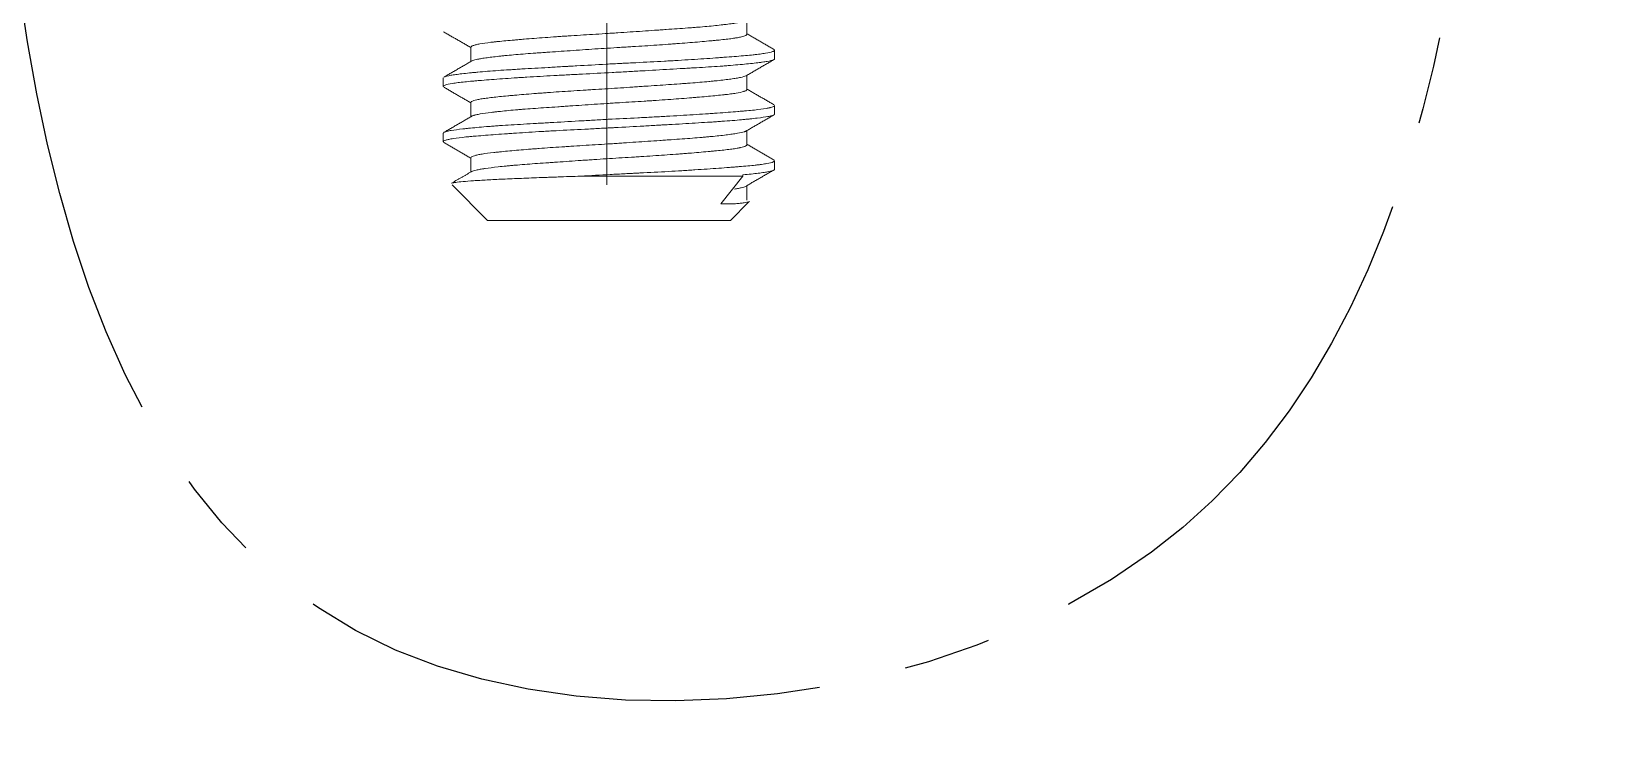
# Model space of a CAD drawing. Extents: x 8168 to 8762, y -18192 to -17772.
# Drawn here: x 8529.07 to 8557.53, y -18136.73 to -18123.82 of the extents above; entities that cross this region are included whole.
import ezdxf

# ---------------------------------------------------------------- set-up
doc = ezdxf.new("R2010")
doc.units = 0
doc.header["$MEASUREMENT"] = 0
for name, pattern in [('CENTER', [47.5, 22, -8.5, 8.5, -8.5]), ('CENTER2', [28.575, 19.05, -3.175, 3.175, -3.175]), ('HIDDEN2', [4.7625, 3.175, -1.5875])]:
    doc.linetypes.add(name, pattern=pattern)
doc.layers.add('1', color=4, linetype='HIDDEN2')
doc.layers.add('CENTER', color=1, linetype='CENTER2')

msp = doc.modelspace()

# ---------------------------------------------------------------- linework, layer by layer
at = {"layer": '1', "color": 1, "linetype": 'CENTER', "lineweight": 13}
msp.add_line((8539.493, -18057.099, 0), (8539.493, -18129.941, 0), dxfattribs=at)
at = {"layer": '1', "color": 7, "linetype": 'Continuous', "lineweight": 18}
for p, q in [((8542.03, -18123.874, 0), (8542.03, -18123.616, 0)), ((8537.03, -18124.107, 0), (8537.03, -18124.366, 0)), ((8542.53, -18124.318, 0), (8542.53, -18124.163, 0)), ((8536.53, -18124.663, 0), (8536.53, -18124.819, 0)), ((8542.03, -18124.874, 0), (8542.03, -18124.616, 0)), ((8537.03, -18125.107, 0), (8537.03, -18125.365, 0)), ((8542.53, -18125.318, 0), (8542.53, -18125.163, 0)), ((8536.53, -18125.663, 0), (8536.53, -18125.818, 0)), ((8542.03, -18125.874, 0), (8542.03, -18125.616, 0)), ((8537.03, -18126.107, 0), (8537.03, -18126.366, 0)), ((8542.53, -18126.319, 0), (8542.53, -18126.163, 0)), ((8536.688, -18126.599, 0), (8537.33, -18127.241, 0)), ((8539.02, -18126.441, 0), (8541.958, -18126.441, 0)), ((8541.958, -18126.441, 0), (8541.554, -18126.941, 0)), ((8541.958, -18126.418, 0), (8541.958, -18126.441, 0)), ((8542.03, -18126.875, 0), (8542.03, -18126.612, 0)), ((8541.824, -18126.941, 0), (8541.554, -18126.941, 0)), ((8541.73, -18127.241, 0), (8542.064, -18126.907, 0)), ((8537.33, -18127.241, 0), (8541.73, -18127.241, 0))]:
    msp.add_line(p, q, dxfattribs=at)
for points in [[(8536.532, -18123.827, 0), (8536.781, -18123.971, 0), (8537.03, -18124.116, 0)], [(8542.528, -18124.154, 0), (8542.279, -18124.01, 0), (8542.03, -18123.865, 0)], [(8537.053, -18124.352, 0), (8536.796, -18124.502, 0), (8536.539, -18124.651, 0)], [(8542.01, -18124.628, 0), (8542.267, -18124.478, 0), (8542.525, -18124.329, 0)], [(8536.539, -18124.831, 0), (8536.785, -18124.973, 0), (8537.03, -18125.116, 0)], [(8542.524, -18125.152, 0), (8542.277, -18125.009, 0), (8542.03, -18124.865, 0)], [(8537.047, -18125.356, 0), (8536.789, -18125.505, 0), (8536.532, -18125.655, 0)], [(8542.014, -18125.626, 0), (8542.271, -18125.476, 0), (8542.528, -18125.327, 0)], [(8536.534, -18125.828, 0), (8536.782, -18125.972, 0), (8537.03, -18126.116, 0)], [(8542.526, -18126.153, 0), (8542.278, -18126.009, 0), (8542.03, -18125.865, 0)], [(8537.054, -18126.352, 0), (8536.88, -18126.453, 0), (8536.705, -18126.554, 0)], [(8542.025, -18126.615, 0), (8542.281, -18126.466, 0), (8542.537, -18126.318, 0)]]:
    msp.add_open_spline(points, degree=2, dxfattribs=at)
for points, knots in [([(8542.015, -18123.625, 0), (8542.012, -18123.627, 0), (8542.008, -18123.628, 0), (8541.998, -18123.632, 0), (8541.992, -18123.635, 0), (8541.978, -18123.639, 0), (8541.969, -18123.642, 0), (8541.925, -18123.653, 0), (8541.876, -18123.663, 0), (8541.784, -18123.677, 0), (8541.751, -18123.682, 0), (8541.695, -18123.689, 0), (8541.676, -18123.692, 0), (8541.636, -18123.697, 0), (8541.615, -18123.699, 0), (8541.508, -18123.712, 0), (8541.412, -18123.722, 0), (8541.253, -18123.736, 0), (8541.197, -18123.741, 0), (8541.124, -18123.747, 0), (8541.109, -18123.748, 0), (8541.08, -18123.75, 0), (8541.035, -18123.754, 0), (8540.989, -18123.757, 0), (8540.834, -18123.769, 0), (8540.703, -18123.778, 0), (8540.531, -18123.79, 0), (8540.479, -18123.794, 0), (8540.425, -18123.797, 0), (8540.39, -18123.8, 0), (8540.372, -18123.801, 0), (8540.282, -18123.807, 0), (8540.209, -18123.812, 0), (8539.99, -18123.827, 0), (8539.841, -18123.837, 0), (8539.652, -18123.85, 0), (8539.614, -18123.852, 0), (8539.557, -18123.856, 0), (8539.538, -18123.857, 0), (8539.5, -18123.86, 0), (8539.481, -18123.861, 0), (8539.386, -18123.867, 0), (8539.31, -18123.871, 0), (8539.086, -18123.885, 0), (8538.938, -18123.894, 0), (8538.757, -18123.906, 0), (8538.721, -18123.908, 0), (8538.649, -18123.913, 0), (8538.613, -18123.916, 0), (8538.508, -18123.923, 0), (8538.44, -18123.928, 0), (8538.24, -18123.942, 0), (8538.113, -18123.952, 0), (8537.962, -18123.965, 0), (8537.933, -18123.967, 0), (8537.875, -18123.972, 0), (8537.847, -18123.975, 0), (8537.765, -18123.982, 0), (8537.712, -18123.987, 0), (8537.612, -18123.996, 0), (8537.564, -18124.001, 0), (8537.497, -18124.008, 0), (8537.475, -18124.01, 0), (8537.433, -18124.015, 0), (8537.412, -18124.017, 0), (8537.314, -18124.029, 0), (8537.248, -18124.038, 0), (8537.167, -18124.053, 0), (8537.143, -18124.058, 0), (8537.113, -18124.065, 0), (8537.103, -18124.068, 0), (8537.086, -18124.073, 0), (8537.078, -18124.075, 0), (8537.045, -18124.088, 0), (8537.031, -18124.097, 0), (8537.03, -18124.107, 0)], [0, 0, 0, 0, 0.011277, 0.011277, 0.026272, 0.026272, 0.041267, 0.041267, 0.101248, 0.101248, 0.131238, 0.131238, 0.146233, 0.146233, 0.161229, 0.161229, 0.22121, 0.22121, 0.2512, 0.2512, 0.258698, 0.258698, 0.266195, 0.28119, 0.28119, 0.341171, 0.341171, 0.356166, 0.363664, 0.363664, 0.371162, 0.371162, 0.401152, 0.401152, 0.461133, 0.461133, 0.476128, 0.476128, 0.483626, 0.483626, 0.491123, 0.491123, 0.521114, 0.521114, 0.581095, 0.581095, 0.59609, 0.59609, 0.611085, 0.611085, 0.641076, 0.641076, 0.701056, 0.701056, 0.716052, 0.716052, 0.731047, 0.731047, 0.761037, 0.761037, 0.791028, 0.791028, 0.806023, 0.806023, 0.821018, 0.821018, 0.880999, 0.880999, 0.910989, 0.910989, 0.925985, 0.925985, 0.94098, 0.94098, 1, 1, 1, 1]), ([(8537.048, -18124.355, 0), (8537.064, -18124.347, 0), (8537.092, -18124.339, 0), (8537.141, -18124.328, 0), (8537.158, -18124.324, 0), (8537.177, -18124.321, 0), (8537.191, -18124.318, 0), (8537.197, -18124.317, 0), (8537.233, -18124.311, 0), (8537.264, -18124.306, 0), (8537.366, -18124.291, 0), (8537.446, -18124.282, 0), (8537.561, -18124.269, 0), (8537.584, -18124.266, 0), (8537.621, -18124.263, 0), (8537.634, -18124.261, 0), (8537.659, -18124.259, 0), (8537.671, -18124.258, 0), (8537.736, -18124.251, 0), (8537.789, -18124.247, 0), (8537.957, -18124.232, 0), (8538.077, -18124.223, 0), (8538.239, -18124.212, 0), (8538.272, -18124.209, 0), (8538.339, -18124.204, 0), (8538.373, -18124.202, 0), (8538.475, -18124.195, 0), (8538.544, -18124.19, 0), (8538.755, -18124.176, 0), (8538.9, -18124.166, 0), (8539.126, -18124.15, 0), (8539.201, -18124.145, 0), (8539.352, -18124.135, 0), (8539.427, -18124.13, 0), (8539.578, -18124.121, 0), (8539.654, -18124.116, 0), (8539.768, -18124.109, 0), (8539.806, -18124.107, 0), (8539.881, -18124.102, 0), (8539.919, -18124.1, 0), (8540.107, -18124.088, 0), (8540.254, -18124.079, 0), (8540.466, -18124.065, 0), (8540.536, -18124.06, 0), (8540.64, -18124.052, 0), (8540.674, -18124.05, 0), (8540.741, -18124.045, 0), (8540.775, -18124.042, 0), (8540.938, -18124.03, 0), (8541.06, -18124.02, 0), (8541.232, -18124.005, 0), (8541.287, -18124, 0), (8541.353, -18123.994, 0), (8541.366, -18123.993, 0), (8541.391, -18123.991, 0), (8541.429, -18123.987, 0), (8541.466, -18123.983, 0), (8541.584, -18123.972, 0), (8541.667, -18123.963, 0), (8541.756, -18123.951, 0), (8541.781, -18123.947, 0), (8541.805, -18123.944, 0), (8541.821, -18123.941, 0), (8541.828, -18123.94, 0), (8541.865, -18123.934, 0), (8541.892, -18123.929, 0), (8541.96, -18123.914, 0), (8541.992, -18123.904, 0), (8542.016, -18123.892, 0), (8542.02, -18123.889, 0), (8542.026, -18123.884, 0), (8542.028, -18123.881, 0), (8542.03, -18123.877, 0), (8542.03, -18123.875, 0), (8542.03, -18123.873, 0)], [0, 0, 0, 0, 0.054913, 0.054913, 0.069966, 0.077493, 0.077493, 0.085019, 0.085019, 0.115125, 0.115125, 0.175337, 0.175337, 0.19039, 0.19039, 0.197917, 0.197917, 0.205443, 0.205443, 0.235549, 0.235549, 0.295761, 0.295761, 0.310814, 0.310814, 0.325867, 0.325867, 0.355973, 0.355973, 0.416185, 0.416185, 0.446291, 0.446291, 0.476397, 0.476397, 0.506503, 0.506503, 0.521556, 0.521556, 0.536609, 0.536609, 0.596821, 0.596821, 0.626926, 0.626926, 0.641979, 0.641979, 0.657032, 0.657032, 0.717244, 0.717244, 0.74735, 0.74735, 0.754877, 0.754877, 0.762403, 0.777456, 0.777456, 0.837668, 0.837668, 0.852721, 0.860248, 0.860248, 0.867774, 0.867774, 0.89788, 0.89788, 0.958092, 0.958092, 0.973145, 0.973145, 0.988198, 0.988198, 1, 1, 1, 1]), ([(8542.53, -18124.319, 0), (8542.53, -18124.32, 0), (8542.53, -18124.322, 0), (8542.528, -18124.326, 0), (8542.525, -18124.328, 0), (8542.52, -18124.332, 0), (8542.518, -18124.333, 0), (8542.514, -18124.335, 0), (8542.512, -18124.336, 0), (8542.488, -18124.346, 0), (8542.45, -18124.355, 0), (8542.372, -18124.369, 0), (8542.342, -18124.374, 0), (8542.299, -18124.38, 0), (8542.291, -18124.381, 0), (8542.273, -18124.383, 0), (8542.263, -18124.384, 0), (8542.235, -18124.388, 0), (8542.215, -18124.39, 0), (8542.112, -18124.403, 0), (8542.016, -18124.412, 0), (8541.853, -18124.427, 0), (8541.795, -18124.432, 0), (8541.719, -18124.438, 0), (8541.703, -18124.44, 0), (8541.672, -18124.442, 0), (8541.624, -18124.446, 0), (8541.575, -18124.449, 0), (8541.409, -18124.461, 0), (8541.267, -18124.47, 0), (8541.077, -18124.481, 0), (8541.019, -18124.484, 0), (8540.96, -18124.488, 0), (8540.92, -18124.49, 0), (8540.9, -18124.491, 0), (8540.799, -18124.497, 0), (8540.717, -18124.502, 0), (8540.468, -18124.516, 0), (8540.297, -18124.526, 0), (8540.077, -18124.539, 0), (8540.033, -18124.541, 0), (8539.944, -18124.546, 0), (8539.899, -18124.549, 0), (8539.765, -18124.556, 0), (8539.676, -18124.561, 0), (8539.408, -18124.576, 0), (8539.23, -18124.584, 0), (8539.008, -18124.596, 0), (8538.964, -18124.598, 0), (8538.875, -18124.603, 0), (8538.832, -18124.605, 0), (8538.701, -18124.612, 0), (8538.615, -18124.616, 0), (8538.363, -18124.63, 0), (8538.201, -18124.64, 0), (8538.005, -18124.652, 0), (8537.966, -18124.654, 0), (8537.89, -18124.659, 0), (8537.853, -18124.662, 0), (8537.742, -18124.669, 0), (8537.601, -18124.679, 0), (8537.469, -18124.689, 0), (8537.343, -18124.698, 0), (8537.282, -18124.703, 0), (8537.196, -18124.71, 0), (8537.168, -18124.712, 0), (8537.113, -18124.717, 0), (8537.087, -18124.719, 0), (8537.011, -18124.726, 0), (8536.916, -18124.735, 0), (8536.835, -18124.744, 0), (8536.78, -18124.751, 0), (8536.762, -18124.754, 0), (8536.729, -18124.758, 0), (8536.713, -18124.761, 0), (8536.638, -18124.773, 0), (8536.595, -18124.783, 0), (8536.553, -18124.798, 0), (8536.543, -18124.803, 0), (8536.534, -18124.81, 0), (8536.532, -18124.813, 0), (8536.531, -18124.816, 0), (8536.53, -18124.818, 0), (8536.53, -18124.819, 0)], [0, 0, 0, 0, 0.009352, 0.009352, 0.023609, 0.023609, 0.030737, 0.030737, 0.037865, 0.037865, 0.094891, 0.094891, 0.123403, 0.123403, 0.130532, 0.130532, 0.13766, 0.13766, 0.151916, 0.151916, 0.208942, 0.208942, 0.237455, 0.237455, 0.244583, 0.244583, 0.251711, 0.265967, 0.265967, 0.322993, 0.322993, 0.337249, 0.344377, 0.344377, 0.351506, 0.351506, 0.380018, 0.380018, 0.437044, 0.437044, 0.4513, 0.4513, 0.465557, 0.465557, 0.494069, 0.494069, 0.551095, 0.551095, 0.565351, 0.565351, 0.579608, 0.579608, 0.60812, 0.60812, 0.665146, 0.665146, 0.679402, 0.679402, 0.693659, 0.693659, 0.722171, 0.750684, 0.750684, 0.779197, 0.779197, 0.793453, 0.793453, 0.80771, 0.80771, 0.836222, 0.864735, 0.864735, 0.878992, 0.878992, 0.893248, 0.893248, 0.950274, 0.950274, 0.978786, 0.978786, 0.993043, 0.993043, 1, 1, 1, 1]), ([(8536.547, -18124.646, 0), (8536.549, -18124.645, 0), (8536.55, -18124.644, 0), (8536.574, -18124.635, 0), (8536.611, -18124.626, 0), (8536.678, -18124.614, 0), (8536.692, -18124.612, 0), (8536.723, -18124.607, 0), (8536.739, -18124.605, 0), (8536.79, -18124.598, 0), (8536.865, -18124.588, 0), (8536.954, -18124.578, 0), (8537.027, -18124.571, 0), (8537.064, -18124.567, 0), (8537.104, -18124.564, 0), (8537.131, -18124.561, 0), (8537.144, -18124.56, 0), (8537.213, -18124.554, 0), (8537.271, -18124.549, 0), (8537.393, -18124.539, 0), (8537.457, -18124.534, 0), (8537.589, -18124.525, 0), (8537.658, -18124.52, 0), (8537.766, -18124.514, 0), (8537.802, -18124.511, 0), (8537.858, -18124.508, 0), (8537.877, -18124.507, 0), (8537.915, -18124.505, 0), (8537.934, -18124.503, 0), (8538.106, -18124.493, 0), (8538.266, -18124.484, 0), (8538.515, -18124.47, 0), (8538.6, -18124.465, 0), (8538.708, -18124.458, 0), (8538.729, -18124.457, 0), (8538.773, -18124.455, 0), (8538.795, -18124.453, 0), (8538.861, -18124.45, 0), (8538.905, -18124.447, 0), (8539.125, -18124.435, 0), (8539.302, -18124.425, 0), (8539.57, -18124.41, 0), (8539.66, -18124.406, 0), (8539.772, -18124.4, 0), (8539.795, -18124.399, 0), (8539.84, -18124.396, 0), (8539.907, -18124.393, 0), (8539.974, -18124.39, 0), (8540.194, -18124.378, 0), (8540.367, -18124.369, 0), (8540.578, -18124.358, 0), (8540.641, -18124.354, 0), (8540.703, -18124.351, 0), (8540.745, -18124.348, 0), (8540.765, -18124.347, 0), (8540.868, -18124.341, 0), (8540.947, -18124.336, 0), (8541.18, -18124.322, 0), (8541.326, -18124.312, 0), (8541.497, -18124.299, 0), (8541.531, -18124.297, 0), (8541.581, -18124.293, 0), (8541.597, -18124.292, 0), (8541.63, -18124.289, 0), (8541.71, -18124.283, 0), (8541.785, -18124.278, 0), (8541.956, -18124.264, 0), (8542.057, -18124.255, 0), (8542.167, -18124.244, 0), (8542.188, -18124.241, 0), (8542.229, -18124.237, 0), (8542.249, -18124.234, 0), (8542.304, -18124.227, 0), (8542.337, -18124.222, 0), (8542.424, -18124.208, 0), (8542.467, -18124.198, 0), (8542.502, -18124.185, 0), (8542.508, -18124.183, 0), (8542.517, -18124.178, 0), (8542.521, -18124.175, 0), (8542.528, -18124.169, 0), (8542.53, -18124.166, 0), (8542.53, -18124.162, 0)], [0, 0, 0, 0, 0.005188, 0.005188, 0.064151, 0.064151, 0.078891, 0.078891, 0.093632, 0.093632, 0.123113, 0.152594, 0.152594, 0.167335, 0.174705, 0.174705, 0.182075, 0.182075, 0.211556, 0.211556, 0.241037, 0.241037, 0.270518, 0.270518, 0.285259, 0.285259, 0.292629, 0.292629, 0.3, 0.3, 0.358962, 0.358962, 0.388443, 0.388443, 0.395813, 0.395813, 0.403183, 0.403183, 0.417924, 0.417924, 0.476886, 0.476886, 0.506367, 0.506367, 0.513738, 0.513738, 0.521108, 0.535848, 0.535848, 0.594811, 0.594811, 0.609551, 0.616921, 0.616921, 0.624292, 0.624292, 0.653773, 0.653773, 0.712735, 0.712735, 0.727476, 0.727476, 0.734846, 0.734846, 0.742216, 0.771697, 0.771697, 0.83066, 0.83066, 0.8454, 0.8454, 0.860141, 0.860141, 0.889622, 0.889622, 0.948584, 0.948584, 0.963325, 0.963325, 0.978065, 0.978065, 1, 1, 1, 1]), ([(8542.016, -18124.624, 0), (8542.014, -18124.625, 0), (8542.013, -18124.626, 0), (8541.992, -18124.636, 0), (8541.96, -18124.645, 0), (8541.902, -18124.657, 0), (8541.89, -18124.659, 0), (8541.864, -18124.664, 0), (8541.85, -18124.667, 0), (8541.806, -18124.674, 0), (8541.774, -18124.679, 0), (8541.668, -18124.693, 0), (8541.585, -18124.703, 0), (8541.467, -18124.716, 0), (8541.443, -18124.718, 0), (8541.393, -18124.723, 0), (8541.367, -18124.726, 0), (8541.289, -18124.733, 0), (8541.235, -18124.738, 0), (8541.122, -18124.747, 0), (8541.063, -18124.752, 0), (8540.971, -18124.759, 0), (8540.924, -18124.762, 0), (8540.876, -18124.766, 0), (8540.844, -18124.768, 0), (8540.828, -18124.769, 0), (8540.681, -18124.78, 0), (8540.544, -18124.789, 0), (8540.333, -18124.804, 0), (8540.261, -18124.809, 0), (8540.151, -18124.816, 0), (8540.115, -18124.819, 0), (8540.059, -18124.823, 0), (8540.04, -18124.824, 0), (8540.003, -18124.826, 0), (8539.984, -18124.828, 0), (8539.816, -18124.839, 0), (8539.666, -18124.849, 0), (8539.44, -18124.863, 0), (8539.345, -18124.869, 0), (8539.251, -18124.875, 0), (8539.213, -18124.877, 0), (8539.194, -18124.879, 0), (8539.137, -18124.882, 0), (8539.1, -18124.884, 0), (8538.914, -18124.896, 0), (8538.769, -18124.905, 0), (8538.558, -18124.919, 0), (8538.489, -18124.924, 0), (8538.403, -18124.93, 0), (8538.386, -18124.931, 0), (8538.352, -18124.934, 0), (8538.302, -18124.938, 0), (8538.253, -18124.941, 0), (8538.092, -18124.954, 0), (8537.972, -18124.964, 0), (8537.831, -18124.976, 0), (8537.803, -18124.979, 0), (8537.749, -18124.983, 0), (8537.723, -18124.986, 0), (8537.645, -18124.993, 0), (8537.596, -18124.998, 0), (8537.458, -18125.012, 0), (8537.377, -18125.021, 0), (8537.29, -18125.033, 0), (8537.274, -18125.035, 0), (8537.242, -18125.04, 0), (8537.227, -18125.042, 0), (8537.184, -18125.049, 0), (8537.159, -18125.054, 0), (8537.094, -18125.069, 0), (8537.063, -18125.079, 0), (8537.042, -18125.092, 0), (8537.038, -18125.094, 0), (8537.033, -18125.099, 0), (8537.032, -18125.102, 0), (8537.031, -18125.105, 0), (8537.03, -18125.106, 0), (8537.03, -18125.107, 0)], [0, 0, 0, 0, 0.005746, 0.005746, 0.065612, 0.065612, 0.080579, 0.080579, 0.095545, 0.095545, 0.125478, 0.125478, 0.185344, 0.185344, 0.20031, 0.20031, 0.215277, 0.215277, 0.24521, 0.24521, 0.275143, 0.275143, 0.290109, 0.297592, 0.297592, 0.305075, 0.305075, 0.364941, 0.364941, 0.394874, 0.394874, 0.409841, 0.409841, 0.417324, 0.417324, 0.424807, 0.424807, 0.484673, 0.484673, 0.514606, 0.522089, 0.522089, 0.529572, 0.529572, 0.544539, 0.544539, 0.604405, 0.604405, 0.634337, 0.634337, 0.641821, 0.641821, 0.649304, 0.66427, 0.66427, 0.724136, 0.724136, 0.739103, 0.739103, 0.754069, 0.754069, 0.784002, 0.784002, 0.843868, 0.843868, 0.858834, 0.858834, 0.873801, 0.873801, 0.903734, 0.903734, 0.963599, 0.963599, 0.978566, 0.978566, 0.993532, 0.993532, 1, 1, 1, 1]), ([(8537.042, -18125.359, 0), (8537.049, -18125.354, 0), (8537.06, -18125.349, 0), (8537.078, -18125.343, 0), (8537.082, -18125.342, 0), (8537.09, -18125.34, 0), (8537.094, -18125.339, 0), (8537.108, -18125.335, 0), (8537.118, -18125.333, 0), (8537.149, -18125.326, 0), (8537.173, -18125.321, 0), (8537.256, -18125.307, 0), (8537.323, -18125.297, 0), (8537.414, -18125.286, 0), (8537.424, -18125.285, 0), (8537.445, -18125.282, 0), (8537.477, -18125.278, 0), (8537.51, -18125.275, 0), (8537.578, -18125.267, 0), (8537.626, -18125.262, 0), (8537.728, -18125.252, 0), (8537.781, -18125.247, 0), (8537.865, -18125.24, 0), (8537.893, -18125.238, 0), (8537.952, -18125.233, 0), (8537.982, -18125.231, 0), (8538.134, -18125.219, 0), (8538.262, -18125.21, 0), (8538.464, -18125.196, 0), (8538.533, -18125.191, 0), (8538.639, -18125.184, 0), (8538.675, -18125.181, 0), (8538.747, -18125.176, 0), (8538.784, -18125.174, 0), (8538.966, -18125.161, 0), (8539.115, -18125.151, 0), (8539.34, -18125.136, 0), (8539.416, -18125.131, 0), (8539.531, -18125.124, 0), (8539.569, -18125.121, 0), (8539.646, -18125.116, 0), (8539.684, -18125.114, 0), (8539.873, -18125.102, 0), (8540.022, -18125.093, 0), (8540.205, -18125.082, 0), (8540.242, -18125.079, 0), (8540.315, -18125.075, 0), (8540.351, -18125.072, 0), (8540.459, -18125.065, 0), (8540.529, -18125.06, 0), (8540.735, -18125.046, 0), (8540.865, -18125.036, 0), (8541.019, -18125.023, 0), (8541.05, -18125.021, 0), (8541.095, -18125.017, 0), (8541.11, -18125.016, 0), (8541.139, -18125.013, 0), (8541.154, -18125.012, 0), (8541.226, -18125.006, 0), (8541.281, -18125.001, 0), (8541.438, -18124.986, 0), (8541.532, -18124.977, 0), (8541.627, -18124.967, 0), (8541.637, -18124.966, 0), (8541.658, -18124.963, 0), (8541.668, -18124.962, 0), (8541.697, -18124.958, 0), (8541.716, -18124.956, 0), (8541.77, -18124.949, 0), (8541.802, -18124.944, 0), (8541.891, -18124.93, 0), (8541.937, -18124.92, 0), (8541.979, -18124.907, 0), (8541.986, -18124.905, 0), (8541.999, -18124.9, 0), (8542.005, -18124.897, 0), (8542.02, -18124.89, 0), (8542.026, -18124.885, 0), (8542.03, -18124.877, 0), (8542.03, -18124.875, 0), (8542.03, -18124.873, 0)], [0, 0, 0, 0, 0.030116, 0.030116, 0.037585, 0.037585, 0.045054, 0.045054, 0.059992, 0.059992, 0.089867, 0.089867, 0.149619, 0.149619, 0.157088, 0.157088, 0.164557, 0.179495, 0.179495, 0.20937, 0.20937, 0.239246, 0.239246, 0.254184, 0.254184, 0.269122, 0.269122, 0.328873, 0.328873, 0.358749, 0.358749, 0.373687, 0.373687, 0.388625, 0.388625, 0.448376, 0.448376, 0.478252, 0.478252, 0.49319, 0.49319, 0.508128, 0.508128, 0.567879, 0.567879, 0.582817, 0.582817, 0.597755, 0.597755, 0.62763, 0.62763, 0.687382, 0.687382, 0.70232, 0.70232, 0.709789, 0.709789, 0.717258, 0.717258, 0.747133, 0.747133, 0.806885, 0.806885, 0.814354, 0.814354, 0.821823, 0.821823, 0.836761, 0.836761, 0.866636, 0.866636, 0.926388, 0.926388, 0.941326, 0.941326, 0.956263, 0.956263, 0.986139, 0.986139, 1, 1, 1, 1]), ([(8536.54, -18125.65, 0), (8536.544, -18125.647, 0), (8536.55, -18125.644, 0), (8536.56, -18125.641, 0), (8536.563, -18125.64, 0), (8536.57, -18125.637, 0), (8536.574, -18125.636, 0), (8536.586, -18125.633, 0), (8536.595, -18125.63, 0), (8536.625, -18125.624, 0), (8536.648, -18125.619, 0), (8536.731, -18125.605, 0), (8536.801, -18125.596, 0), (8536.896, -18125.585, 0), (8536.907, -18125.584, 0), (8536.93, -18125.581, 0), (8536.963, -18125.578, 0), (8536.999, -18125.574, 0), (8537.073, -18125.566, 0), (8537.178, -18125.557, 0), (8537.295, -18125.547, 0), (8537.387, -18125.539, 0), (8537.419, -18125.537, 0), (8537.484, -18125.532, 0), (8537.517, -18125.53, 0), (8537.687, -18125.518, 0), (8537.831, -18125.509, 0), (8538.061, -18125.496, 0), (8538.139, -18125.491, 0), (8538.26, -18125.484, 0), (8538.301, -18125.482, 0), (8538.384, -18125.477, 0), (8538.426, -18125.475, 0), (8538.636, -18125.463, 0), (8538.808, -18125.453, 0), (8539.071, -18125.438, 0), (8539.16, -18125.433, 0), (8539.294, -18125.425, 0), (8539.339, -18125.423, 0), (8539.429, -18125.418, 0), (8539.474, -18125.415, 0), (8539.699, -18125.403, 0), (8539.877, -18125.395, 0), (8540.141, -18125.381, 0), (8540.228, -18125.377, 0), (8540.359, -18125.37, 0), (8540.402, -18125.367, 0), (8540.488, -18125.363, 0), (8540.53, -18125.36, 0), (8540.74, -18125.349, 0), (8540.901, -18125.339, 0), (8541.132, -18125.325, 0), (8541.208, -18125.32, 0), (8541.318, -18125.312, 0), (8541.354, -18125.31, 0), (8541.424, -18125.305, 0), (8541.459, -18125.302, 0), (8541.56, -18125.295, 0), (8541.625, -18125.29, 0), (8541.749, -18125.28, 0), (8541.808, -18125.276, 0), (8541.893, -18125.269, 0), (8541.92, -18125.267, 0), (8541.973, -18125.262, 0), (8541.999, -18125.26, 0), (8542.075, -18125.253, 0), (8542.121, -18125.249, 0), (8542.249, -18125.235, 0), (8542.321, -18125.225, 0), (8542.391, -18125.213, 0), (8542.405, -18125.211, 0), (8542.423, -18125.207, 0), (8542.429, -18125.206, 0), (8542.44, -18125.203, 0), (8542.467, -18125.197, 0), (8542.504, -18125.186, 0), (8542.522, -18125.176, 0), (8542.529, -18125.168, 0), (8542.53, -18125.165, 0), (8542.53, -18125.162, 0)], [0, 0, 0, 0, 0.016854, 0.016854, 0.024169, 0.024169, 0.031484, 0.031484, 0.046114, 0.046114, 0.075374, 0.075374, 0.133895, 0.133895, 0.14121, 0.14121, 0.148525, 0.163155, 0.163155, 0.192415, 0.221676, 0.221676, 0.236306, 0.236306, 0.250936, 0.250936, 0.309456, 0.309456, 0.338717, 0.338717, 0.353347, 0.353347, 0.367977, 0.367977, 0.426498, 0.426498, 0.455758, 0.455758, 0.470388, 0.470388, 0.485018, 0.485018, 0.543539, 0.543539, 0.572799, 0.572799, 0.587429, 0.587429, 0.602059, 0.602059, 0.66058, 0.66058, 0.68984, 0.68984, 0.70447, 0.70447, 0.719101, 0.719101, 0.748361, 0.748361, 0.777621, 0.777621, 0.792251, 0.792251, 0.806881, 0.806881, 0.836142, 0.836142, 0.894662, 0.894662, 0.909292, 0.909292, 0.916607, 0.916607, 0.923923, 0.953183, 0.982443, 0.982443, 1, 1, 1, 1]), ([(8542.521, -18125.331, 0), (8542.519, -18125.332, 0), (8542.509, -18125.338, 0), (8542.492, -18125.344, 0), (8542.466, -18125.351, 0), (8542.456, -18125.353, 0), (8542.434, -18125.358, 0), (8542.423, -18125.36, 0), (8542.36, -18125.371, 0), (8542.295, -18125.381, 0), (8542.176, -18125.395, 0), (8542.132, -18125.4, 0), (8542.073, -18125.406, 0), (8542.061, -18125.408, 0), (8542.036, -18125.41, 0), (8541.999, -18125.414, 0), (8541.96, -18125.417, 0), (8541.88, -18125.425, 0), (8541.823, -18125.43, 0), (8541.704, -18125.44, 0), (8541.641, -18125.444, 0), (8541.543, -18125.451, 0), (8541.493, -18125.455, 0), (8541.441, -18125.458, 0), (8541.406, -18125.461, 0), (8541.388, -18125.462, 0), (8541.299, -18125.467, 0), (8541.226, -18125.472, 0), (8541.001, -18125.486, 0), (8540.843, -18125.495, 0), (8540.635, -18125.507, 0), (8540.593, -18125.509, 0), (8540.53, -18125.513, 0), (8540.508, -18125.514, 0), (8540.466, -18125.516, 0), (8540.359, -18125.523, 0), (8540.25, -18125.529, 0), (8539.989, -18125.544, 0), (8539.812, -18125.554, 0), (8539.61, -18125.565, 0), (8539.587, -18125.566, 0), (8539.542, -18125.568, 0), (8539.519, -18125.569, 0), (8539.452, -18125.573, 0), (8539.407, -18125.575, 0), (8539.272, -18125.582, 0), (8539.183, -18125.587, 0), (8538.919, -18125.6, 0), (8538.745, -18125.609, 0), (8538.553, -18125.62, 0), (8538.531, -18125.621, 0), (8538.489, -18125.623, 0), (8538.425, -18125.627, 0), (8538.363, -18125.63, 0), (8538.24, -18125.637, 0), (8538.08, -18125.647, 0), (8537.928, -18125.657, 0), (8537.817, -18125.664, 0), (8537.762, -18125.668, 0), (8537.708, -18125.672, 0), (8537.673, -18125.674, 0), (8537.655, -18125.675, 0), (8537.567, -18125.682, 0), (8537.5, -18125.687, 0), (8537.372, -18125.696, 0), (8537.311, -18125.701, 0), (8537.195, -18125.71, 0), (8537.14, -18125.715, 0), (8537.062, -18125.721, 0), (8537.037, -18125.724, 0), (8536.988, -18125.728, 0), (8536.964, -18125.73, 0), (8536.85, -18125.742, 0), (8536.774, -18125.751, 0), (8536.682, -18125.766, 0), (8536.655, -18125.771, 0), (8536.621, -18125.778, 0), (8536.61, -18125.781, 0), (8536.591, -18125.786, 0), (8536.582, -18125.788, 0), (8536.545, -18125.8, 0), (8536.531, -18125.809, 0), (8536.53, -18125.818, 0)], [0, 0, 0, 0, 0.008426, 0.037687, 0.037687, 0.052317, 0.052317, 0.066947, 0.066947, 0.125467, 0.125467, 0.154728, 0.154728, 0.162043, 0.162043, 0.169358, 0.183988, 0.183988, 0.213248, 0.213248, 0.242509, 0.242509, 0.257139, 0.264454, 0.264454, 0.271769, 0.271769, 0.301029, 0.301029, 0.35955, 0.35955, 0.37418, 0.37418, 0.381495, 0.381495, 0.38881, 0.41807, 0.41807, 0.476591, 0.476591, 0.483906, 0.483906, 0.491221, 0.491221, 0.505851, 0.505851, 0.535111, 0.535111, 0.593632, 0.593632, 0.600947, 0.600947, 0.608262, 0.622892, 0.622892, 0.652153, 0.681413, 0.681413, 0.696043, 0.703358, 0.703358, 0.710673, 0.710673, 0.739933, 0.739933, 0.769194, 0.769194, 0.798454, 0.798454, 0.813084, 0.813084, 0.827714, 0.827714, 0.886235, 0.886235, 0.915495, 0.915495, 0.930125, 0.930125, 0.944755, 0.944755, 1, 1, 1, 1]), ([(8542.018, -18125.623, 0), (8542.018, -18125.623, 0), (8542.017, -18125.623, 0), (8542.013, -18125.626, 0), (8542.008, -18125.628, 0), (8541.997, -18125.633, 0), (8541.99, -18125.635, 0), (8541.953, -18125.647, 0), (8541.911, -18125.656, 0), (8541.828, -18125.67, 0), (8541.797, -18125.675, 0), (8541.745, -18125.683, 0), (8541.727, -18125.685, 0), (8541.69, -18125.69, 0), (8541.671, -18125.693, 0), (8541.571, -18125.705, 0), (8541.48, -18125.715, 0), (8541.352, -18125.727, 0), (8541.326, -18125.73, 0), (8541.273, -18125.735, 0), (8541.245, -18125.737, 0), (8541.161, -18125.744, 0), (8541.102, -18125.749, 0), (8540.922, -18125.763, 0), (8540.794, -18125.772, 0), (8540.626, -18125.784, 0), (8540.591, -18125.786, 0), (8540.522, -18125.791, 0), (8540.487, -18125.793, 0), (8540.381, -18125.801, 0), (8540.309, -18125.805, 0), (8540.092, -18125.82, 0), (8539.945, -18125.83, 0), (8539.775, -18125.842, 0), (8539.756, -18125.843, 0), (8539.718, -18125.845, 0), (8539.699, -18125.847, 0), (8539.642, -18125.85, 0), (8539.604, -18125.853, 0), (8539.49, -18125.86, 0), (8539.415, -18125.865, 0), (8539.189, -18125.879, 0), (8539.041, -18125.888, 0), (8538.875, -18125.898, 0), (8538.856, -18125.9, 0), (8538.82, -18125.902, 0), (8538.765, -18125.905, 0), (8538.711, -18125.909, 0), (8538.605, -18125.916, 0), (8538.466, -18125.926, 0), (8538.332, -18125.935, 0), (8538.234, -18125.943, 0), (8538.186, -18125.947, 0), (8538.139, -18125.95, 0), (8538.107, -18125.953, 0), (8538.091, -18125.954, 0), (8537.952, -18125.965, 0), (8537.838, -18125.975, 0), (8537.681, -18125.99, 0), (8537.631, -18125.994, 0), (8537.559, -18126.001, 0), (8537.536, -18126.004, 0), (8537.491, -18126.008, 0), (8537.469, -18126.011, 0), (8537.364, -18126.022, 0), (8537.293, -18126.032, 0), (8537.203, -18126.046, 0), (8537.177, -18126.051, 0), (8537.141, -18126.058, 0), (8537.13, -18126.061, 0), (8537.11, -18126.066, 0), (8537.101, -18126.068, 0), (8537.059, -18126.081, 0), (8537.039, -18126.091, 0), (8537.031, -18126.103, 0), (8537.03, -18126.105, 0), (8537.03, -18126.107, 0)], [0, 0, 0, 0, 0.002144, 0.002144, 0.017053, 0.017053, 0.031963, 0.031963, 0.0916, 0.0916, 0.121418, 0.121418, 0.136328, 0.136328, 0.151237, 0.151237, 0.210874, 0.210874, 0.225783, 0.225783, 0.240693, 0.240693, 0.270511, 0.270511, 0.330149, 0.330149, 0.345058, 0.345058, 0.359967, 0.359967, 0.389786, 0.389786, 0.449423, 0.449423, 0.456878, 0.456878, 0.464332, 0.464332, 0.479242, 0.479242, 0.50906, 0.50906, 0.568697, 0.568697, 0.576152, 0.576152, 0.583607, 0.598516, 0.598516, 0.628335, 0.658153, 0.658153, 0.673063, 0.680517, 0.680517, 0.687972, 0.687972, 0.747609, 0.747609, 0.777428, 0.777428, 0.792337, 0.792337, 0.807246, 0.807246, 0.866883, 0.866883, 0.896702, 0.896702, 0.911611, 0.911611, 0.926521, 0.926521, 0.986158, 0.986158, 1, 1, 1, 1]), ([(8537.049, -18126.355, 0), (8537.065, -18126.347, 0), (8537.09, -18126.339, 0), (8537.146, -18126.327, 0), (8537.17, -18126.322, 0), (8537.211, -18126.315, 0), (8537.225, -18126.312, 0), (8537.248, -18126.309, 0), (8537.256, -18126.307, 0), (8537.272, -18126.305, 0), (8537.28, -18126.304, 0), (8537.356, -18126.293, 0), (8537.436, -18126.283, 0), (8537.571, -18126.268, 0), (8537.619, -18126.263, 0), (8537.696, -18126.255, 0), (8537.722, -18126.253, 0), (8537.776, -18126.248, 0), (8537.803, -18126.246, 0), (8537.942, -18126.234, 0), (8538.062, -18126.224, 0), (8538.254, -18126.21, 0), (8538.32, -18126.206, 0), (8538.422, -18126.199, 0), (8538.457, -18126.196, 0), (8538.526, -18126.191, 0), (8538.561, -18126.189, 0), (8538.737, -18126.177, 0), (8538.881, -18126.167, 0), (8539.067, -18126.154, 0), (8539.105, -18126.152, 0), (8539.18, -18126.147, 0), (8539.218, -18126.144, 0), (8539.332, -18126.137, 0), (8539.408, -18126.132, 0), (8539.635, -18126.117, 0), (8539.786, -18126.108, 0), (8539.974, -18126.096, 0), (8540.012, -18126.094, 0), (8540.086, -18126.089, 0), (8540.124, -18126.087, 0), (8540.234, -18126.08, 0), (8540.307, -18126.075, 0), (8540.52, -18126.061, 0), (8540.657, -18126.051, 0), (8540.822, -18126.039, 0), (8540.855, -18126.036, 0), (8540.919, -18126.031, 0), (8540.951, -18126.029, 0), (8541.043, -18126.021, 0), (8541.103, -18126.016, 0), (8541.217, -18126.006, 0), (8541.272, -18126.001, 0), (8541.352, -18125.994, 0), (8541.39, -18125.991, 0), (8541.428, -18125.987, 0), (8541.453, -18125.985, 0), (8541.465, -18125.984, 0), (8541.573, -18125.973, 0), (8541.657, -18125.964, 0), (8541.765, -18125.95, 0), (8541.798, -18125.945, 0), (8541.843, -18125.938, 0), (8541.857, -18125.935, 0), (8541.877, -18125.932, 0), (8541.884, -18125.93, 0), (8541.896, -18125.928, 0), (8541.902, -18125.927, 0), (8541.955, -18125.915, 0), (8541.989, -18125.905, 0), (8542.019, -18125.89, 0), (8542.025, -18125.885, 0), (8542.03, -18125.878, 0), (8542.03, -18125.876, 0), (8542.03, -18125.873, 0)], [0, 0, 0, 0, 0.050677, 0.050677, 0.080841, 0.080841, 0.095923, 0.095923, 0.103464, 0.103464, 0.111005, 0.111005, 0.171333, 0.171333, 0.201497, 0.201497, 0.216579, 0.216579, 0.231661, 0.231661, 0.29199, 0.29199, 0.322154, 0.322154, 0.337236, 0.337236, 0.352318, 0.352318, 0.412646, 0.412646, 0.427728, 0.427728, 0.44281, 0.44281, 0.472974, 0.472974, 0.533303, 0.533303, 0.548385, 0.548385, 0.563467, 0.563467, 0.593631, 0.593631, 0.653959, 0.653959, 0.669041, 0.669041, 0.684123, 0.684123, 0.714288, 0.714288, 0.744452, 0.744452, 0.759534, 0.767075, 0.767075, 0.774616, 0.774616, 0.834944, 0.834944, 0.865108, 0.865108, 0.88019, 0.88019, 0.887731, 0.887731, 0.895272, 0.895272, 0.955601, 0.955601, 0.985765, 0.985765, 1, 1, 1, 1]), ([(8539.02, -18126.441, 0), (8539.198, -18126.431, 0), (8539.376, -18126.421, 0), (8539.644, -18126.406, 0), (8539.734, -18126.402, 0), (8539.868, -18126.395, 0), (8539.912, -18126.393, 0), (8539.979, -18126.389, 0), (8540.002, -18126.388, 0), (8540.046, -18126.386, 0), (8540.068, -18126.385, 0), (8540.267, -18126.375, 0), (8540.439, -18126.366, 0), (8540.689, -18126.352, 0), (8540.771, -18126.347, 0), (8540.872, -18126.341, 0), (8540.892, -18126.34, 0), (8540.932, -18126.337, 0), (8540.952, -18126.336, 0), (8541.011, -18126.332, 0), (8541.05, -18126.33, 0), (8541.242, -18126.317, 0), (8541.386, -18126.307, 0), (8541.586, -18126.293, 0), (8541.651, -18126.288, 0), (8541.728, -18126.282, 0), (8541.743, -18126.281, 0), (8541.774, -18126.279, 0), (8541.818, -18126.275, 0), (8541.861, -18126.272, 0), (8541.999, -18126.26, 0), (8542.097, -18126.251, 0), (8542.202, -18126.24, 0), (8542.232, -18126.236, 0), (8542.26, -18126.233, 0), (8542.278, -18126.23, 0), (8542.287, -18126.229, 0), (8542.331, -18126.223, 0), (8542.362, -18126.218, 0), (8542.443, -18126.204, 0), (8542.482, -18126.194, 0), (8542.511, -18126.181, 0), (8542.516, -18126.179, 0), (8542.523, -18126.174, 0), (8542.526, -18126.171, 0), (8542.53, -18126.167, 0), (8542.53, -18126.164, 0), (8542.53, -18126.162, 0)], [0, 0, 0, 0, 0.102796, 0.102796, 0.154194, 0.154194, 0.179893, 0.179893, 0.192743, 0.192743, 0.205592, 0.205592, 0.308388, 0.308388, 0.359786, 0.359786, 0.372636, 0.372636, 0.385485, 0.385485, 0.411184, 0.411184, 0.51398, 0.51398, 0.565378, 0.565378, 0.578228, 0.578228, 0.591077, 0.616776, 0.616776, 0.719572, 0.719572, 0.745271, 0.758121, 0.758121, 0.770971, 0.770971, 0.822369, 0.822369, 0.925165, 0.925165, 0.950864, 0.950864, 0.976563, 0.976563, 1, 1, 1, 1]), ([(8542.53, -18126.318, 0), (8542.53, -18126.319, 0), (8542.53, -18126.319, 0), (8542.53, -18126.321, 0), (8542.529, -18126.324, 0), (8542.525, -18126.328, 0), (8542.522, -18126.331, 0), (8542.502, -18126.342, 0), (8542.47, -18126.351, 0), (8542.411, -18126.362, 0), (8542.398, -18126.365, 0), (8542.37, -18126.369, 0), (8542.356, -18126.371, 0), (8542.308, -18126.379, 0), (8542.273, -18126.383, 0), (8542.156, -18126.398, 0), (8542.064, -18126.408, 0), (8541.958, -18126.418, 0)], [0, 0, 0, 0, 0.005684, 0.005684, 0.076707, 0.076707, 0.147729, 0.147729, 0.431819, 0.431819, 0.502842, 0.502842, 0.573865, 0.573865, 0.71591, 0.71591, 1, 1, 1, 1]), ([(8536.678, -18126.57, 0), (8536.682, -18126.568, 0), (8536.688, -18126.567, 0), (8536.7, -18126.564, 0), (8536.705, -18126.562, 0), (8536.717, -18126.56, 0), (8536.724, -18126.559, 0), (8536.761, -18126.553, 0), (8536.801, -18126.548, 0), (8536.899, -18126.538, 0), (8536.958, -18126.533, 0), (8537.043, -18126.527, 0), (8537.061, -18126.526, 0), (8537.097, -18126.523, 0), (8537.154, -18126.519, 0), (8537.214, -18126.516, 0), (8537.342, -18126.508, 0), (8537.435, -18126.503, 0), (8537.586, -18126.496, 0), (8537.638, -18126.494, 0), (8537.747, -18126.489, 0), (8537.803, -18126.486, 0), (8537.975, -18126.48, 0), (8538.094, -18126.475, 0), (8538.281, -18126.468, 0), (8538.345, -18126.466, 0), (8538.442, -18126.462, 0), (8538.475, -18126.461, 0), (8538.541, -18126.458, 0), (8538.575, -18126.457, 0), (8538.743, -18126.451, 0), (8538.88, -18126.446, 0), (8539.02, -18126.441, 0)], [0, 0, 0, 0, 0.043439, 0.043439, 0.071573, 0.071573, 0.099707, 0.099707, 0.212244, 0.212244, 0.32478, 0.32478, 0.352914, 0.352914, 0.381048, 0.437317, 0.437317, 0.549853, 0.549853, 0.606122, 0.606122, 0.66239, 0.66239, 0.774927, 0.774927, 0.831195, 0.831195, 0.859329, 0.859329, 0.887463, 0.887463, 1, 1, 1, 1]), ([(8542.03, -18126.611, 0), (8542.028, -18126.615, 0), (8542.026, -18126.618, 0), (8542.009, -18126.63, 0), (8541.983, -18126.639, 0), (8541.933, -18126.651, 0), (8541.922, -18126.653, 0), (8541.899, -18126.658, 0), (8541.887, -18126.66, 0), (8541.852, -18126.666, 0), (8541.828, -18126.67, 0), (8541.802, -18126.674, 0)], [0, 0, 0, 0, 0.146422, 0.146422, 0.592853, 0.592853, 0.704461, 0.704461, 0.816069, 0.816069, 1, 1, 1, 1]), ([(8541.824, -18126.941, 0), (8541.855, -18126.938, 0), (8541.883, -18126.935, 0), (8541.921, -18126.931, 0), (8541.933, -18126.929, 0), (8541.956, -18126.926, 0), (8541.967, -18126.925, 0), (8542.016, -18126.917, 0), (8542.043, -18126.911, 0), (8542.066, -18126.903, 0), (8542.07, -18126.901, 0), (8542.073, -18126.898, 0)], [0, 0, 0, 0, 0.206312, 0.206312, 0.309467, 0.309467, 0.412623, 0.412623, 0.825246, 0.825246, 1, 1, 1, 1])]:
    msp.add_open_spline(points, degree=3, knots=knots, dxfattribs=at)
at = {"layer": 'CENTER', "color": 1, "linetype": 'CENTER2', "ltscale": 0.5}
msp.add_spline([(8578.756, -18108.655), (8573.95, -18092.089), (8561.97, -18088.915), (8549.359, -18133.247), (8535.665, -18135.018), (8528.433, -18107.996), (8528.493, -18097.441, 0)], degree=3, dxfattribs=at)

doc.saveas('drawing.dxf')
